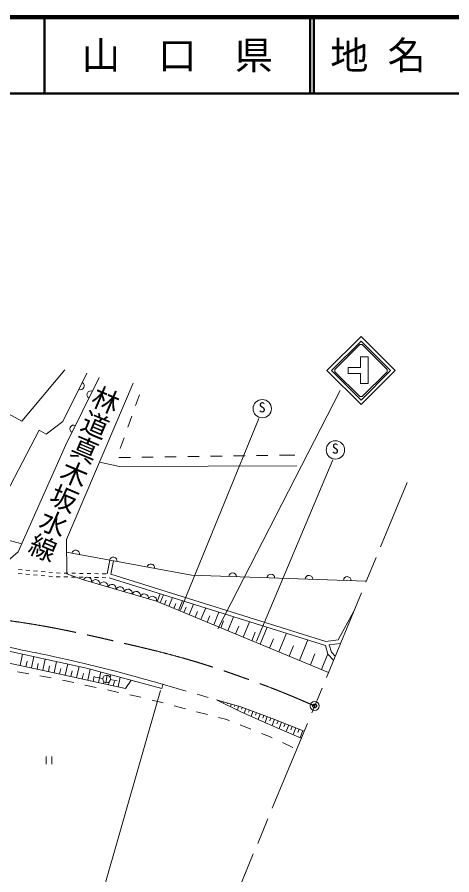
# Model space of a CAD drawing. Units: millimetres, scale not verified. Extents: x 40000 to 680000, y 20000 to 380000.
# Drawn here: x 329424 to 386285, y 267727 to 380000 of the extents above; entities that cross this region are included whole.
import ezdxf
from ezdxf.enums import TextEntityAlignment as Align

# ---------------------------------------------------------------- set-up
doc = ezdxf.new("R2010")
doc.units = ezdxf.units.MM
doc.header["$LTSCALE"] = 1000
doc.header["$PDMODE"] = 32
doc.header["$PDSIZE"] = 500
doc.linetypes.add('CHAIN', pattern=[18.5, 12, -1.5, 3.5, -1.5])
for name, color, linetype, lineweight in [('M-BGD', 7, 'Continuous', 13), ('M-BGD-HTXT', 7, 'Continuous', 13), ('M-BMK', 2, 'CHAIN', 13), ('M-BMK-SRVR', 3, 'Continuous', 13), ('M-STR-HTXT', 7, 'Continuous', 13), ('M-TTL', 2, 'Continuous', 140), ('M-TTL-LINE', 7, 'Continuous', 50), ('M-TTL-TXT', 7, 'Continuous', 13)]:
    doc.layers.add(name, color=color, linetype=linetype, lineweight=lineweight)
doc.layers.add('M-OTRS', color=6, linetype='Continuous')
doc.styles.add('@ＭＳ ゴシック', font='')
doc.styles.add('ＭＳ ゴシック', font='')
doc.styles.get('@ＭＳ ゴシック').set_extended_font_data('@MS Gothic')
doc.styles.get('ＭＳ ゴシック').set_extended_font_data('MS Gothic')

msp = doc.modelspace()

# ---------------------------------------------------------------- linework, layer by layer
at = {"layer": 'M-BGD'}
for p, q in [((335658, 333841), (330024, 327116)), ((330024, 327116), (319365, 332959)), ((340166, 332814), (335732, 323909)), ((344597, 332106), (335888, 311624)), ((344918, 329167), (345421, 330580)), ((343910, 326342), (344414, 327755)), ((350810, 302378), (361053, 327448)), ((325184, 312334), (332323, 325921)), ((332323, 325921), (333228, 325420)), ((342902, 323516), (343406, 324929)), ((329544, 310012), (335732, 323909)), ((344234, 322366), (342735, 322345)), ((347234, 322409), (345734, 322388)), ((350234, 322452), (348734, 322431)), ((353233, 322495), (351734, 322474)), ((356233, 322538), (354733, 322517)), ((359233, 322581), (357733, 322560)), ((362233, 322624), (360733, 322603)), ((365732, 322674), (363732, 322646)), ((342816, 321160), (340190, 321742)), ((365987, 321275), (342816, 321160)), ((360744, 298318), (370713, 322050)), ((330015, 311070), (325184, 312334)), ((335888, 311624), (335901, 307129)), ((325092, 306132), (329544, 310012)), ((341186, 307123), (341539, 308908)), ((341685, 307070), (342031, 308818)), ((329583, 307691), (330081, 307647)), ((329562, 307191), (330060, 307147)), ((330558, 307103), (331056, 307059)), ((330579, 307603), (331077, 307559)), ((331554, 307015), (332053, 306971)), ((331575, 307515), (332073, 307471)), ((332551, 306927), (333049, 306883)), ((332572, 307427), (333070, 307384)), ((333547, 306839), (334045, 306796)), ((333568, 307340), (334066, 307296)), ((334543, 306752), (334603, 306746)), ((334564, 307252), (334630, 307246)), ((334603, 306746), (335043, 306738)), ((334630, 307246), (335063, 307238)), ((335542, 306729), (336042, 306719)), ((335563, 307228), (336063, 307219)), ((335901, 307129), (338108, 306342)), ((336542, 306710), (337042, 306701)), ((336563, 307210), (337063, 307200)), ((337542, 306691), (338042, 306682)), ((337563, 307191), (338063, 307182)), ((338542, 306673), (339042, 306663)), ((338563, 307172), (339063, 307163)), ((339542, 306654), (340042, 306645)), ((339563, 307154), (340063, 307144)), ((340542, 306635), (341041, 306626)), ((340563, 307135), (341062, 307126)), ((341454, 306618), (369756, 297756)), ((347659, 303537), (338108, 306342)), ((347718, 303513), (348138, 304525)), ((348121, 303346), (348555, 304395)), ((347659, 303537), (370149, 294218)), ((348696, 303107), (348935, 303683)), ((349272, 302869), (349750, 304021)), ((349905, 302607), (350167, 303239)), ((350537, 302345), (351062, 303610)), ((351927, 301769), (352503, 303158)), ((351232, 302057), (351520, 302752)), ((352690, 301453), (353007, 302216)), ((353453, 301136), (354086, 302663)), ((355130, 300442), (355825, 302118)), ((354292, 300789), (354639, 301627)), ((356051, 300060), (356432, 300981)), ((356972, 299678), (357735, 301520)), ((357983, 299259), (358402, 300271)), ((358995, 298840), (359833, 300863)), ((361217, 297919), (362138, 300141)), ((360106, 298380), (360566, 299491)), ((363658, 296908), (364669, 299349)), ((325334, 297676), (338485, 294799)), ((362437, 297414), (362943, 298634)), ((364998, 296352), (365554, 297693)), ((366339, 295797), (367450, 298478)), ((370257, 297821), (371720, 298013)), ((329813, 295130), (330129, 296627)), ((367782, 295199), (368380, 296642)), ((369225, 294601), (370073, 296646)), ((333436, 294365), (324282, 296297)), ((330556, 294973), (330713, 295716)), ((331299, 294816), (331613, 296302)), ((332037, 294660), (332193, 295398)), ((332775, 294504), (333086, 295980)), ((334246, 294185), (334572, 295655)), ((335720, 293859), (336046, 295333)), ((329458, 294298), (330934, 294031)), ((343610, 292110), (333436, 294365)), ((333511, 294348), (333674, 295083)), ((334983, 294022), (335146, 294759)), ((336459, 293695), (336622, 294434)), ((337197, 293531), (337525, 295009)), ((338485, 294799), (348347, 292110)), ((338654, 293209), (338977, 294665)), ((340043, 292901), (340351, 294290)), ((332410, 293764), (333886, 293497)), ((335357, 293205), (336823, 292887)), ((337926, 293370), (338087, 294098)), ((339349, 293055), (339503, 293749)), ((340621, 293431), (339622, 293596)), ((341035, 292873), (341198, 293860)), ((341579, 293556), (341663, 293932)), ((341609, 293281), (342503, 293133)), ((342001, 292467), (342141, 293099)), ((342634, 292327), (342914, 293591)), ((344327, 293206), (343610, 292110)), ((338289, 292568), (339754, 292250)), ((340706, 292754), (340763, 293012)), ((341220, 291932), (342686, 291614)), ((341369, 292607), (341456, 292999)), ((348347, 292110), (348488, 292662)), ((349613, 292326), (351536, 291775)), ((344152, 291295), (345618, 290977)), ((352978, 291361), (354419, 290947)), ((347070, 290601), (348521, 290222)), ((349973, 289843), (351424, 289464)), ((355505, 290635), (358795, 289673)), ((355505, 290635), (358698, 289055)), ((356465, 290355), (356415, 290185)), ((356945, 290214), (356920, 290129)), ((357425, 290074), (357325, 289735)), ((357905, 289933), (357855, 289764)), ((358385, 289793), (358236, 289284)), ((358795, 289673), (362802, 288199)), ((352875, 289085), (354326, 288706)), ((358698, 289055), (362123, 287537)), ((358863, 289648), (358771, 289399)), ((359332, 289475), (359111, 288875)), ((359801, 289303), (359691, 289002)), ((360271, 289130), (360029, 288474)), ((360740, 288957), (360619, 288629)), ((361209, 288785), (360947, 288073)), ((361678, 288612), (361547, 288256)), ((355778, 288327), (356830, 288052)), ((356830, 288052), (357214, 287901)), ((362148, 288439), (361865, 287672)), ((362123, 287537), (366587, 285611)), ((362617, 288267), (362476, 287883)), ((363083, 288087), (362762, 287281)), ((362802, 288199), (366970, 286536)), ((363548, 287901), (363387, 287498)), ((364012, 287716), (363679, 286881)), ((364476, 287531), (364310, 287113)), ((358609, 287351), (360005, 286801)), ((364941, 287345), (364596, 286480)), ((365405, 287160), (365233, 286728)), ((365870, 286975), (365513, 286080)), ((366334, 286789), (366155, 286342)), ((366798, 286604), (366429, 285680)), ((361401, 286251), (362427, 285847)), ((362427, 285847), (362786, 285678)), ((364144, 285040), (365501, 284402)), ((333219, 283204), (333219, 282204)), ((333969, 282204), (333969, 283204))]:
    msp.add_line(p, q, dxfattribs=at)
for points in [[(333228, 325420), (335392, 327052), (338530, 333392)], [(375098, 306175), (352217, 306947), (335893, 309946)], [(341685, 307070), (369801, 298266), (371404, 298476), (373469, 302239)], [(369756, 297756), (370076, 296633), (370816, 295829)], [(370257, 297821), (370525, 296884), (371027, 296339)]]:
    msp.add_lwpolyline(points, dxfattribs=at)
for centre, radius in [((361485, 328751), 1200), ((371053, 323354), 1200), ((341117, 293366), 500)]:
    msp.add_circle(centre, radius, dxfattribs=at)
for centre, radius, start, end in [((337704, 331722), 500, 243.66899, 63.66899), ((339052, 330576), 500, 63.52857, 243.52857), ((336823, 326100), 500, 63.52857, 243.52857), ((337077, 309728), 500, 349.59233, 169.59233), ((341995, 308825), 500, 349.59233, 169.59233), ((346912, 307922), 500, 349.59233, 169.59233), ((338623, 306132), 556, 349.40082, 157.87593), ((357608, 306765), 500, 358.06829, 178.06829), ((362605, 306597), 500, 358.06829, 178.06829), ((367602, 306428), 500, 358.06829, 178.06829), ((372599, 306260), 500, 358.06829, 178.06829), ((339684, 305821), 556, 349.40082, 157.87593), ((340745, 305509), 556, 349.40082, 157.87593), ((341806, 305198), 556, 349.40082, 157.87593), ((342868, 304886), 556, 349.40082, 157.87593), ((343929, 304574), 556, 349.40082, 157.87593), ((344990, 304263), 556, 349.40082, 157.87593), ((346051, 303951), 556, 349.40082, 157.87593), ((347112, 303640), 556, 349.40082, 157.87593)]:
    msp.add_arc(centre, radius, start, end, dxfattribs=at)
msp.add_open_spline([(233837, 291534), (243681, 292897), (246164, 293234), (254058, 294370), (258737, 295044), (261353, 295454), (266034, 296115), (271697, 296914), (274869, 297373), (280547, 298055), (284749, 298559), (287095, 298975), (291320, 299216), (294202, 299380), (295824, 299262), (298711, 299264), (302600, 299267), (304779, 299299), (308667, 299201), (312503, 299103), (314654, 299037), (318482, 298772), (321090, 298591), (322566, 298581), (325146, 298166), (327092, 297853), (328158, 297543), (330089, 297148), (331393, 296882), (332127, 296752), (333427, 296470), (338266, 295420), (340968, 294773), (345736, 293441), (347254, 293017), (347753, 292886), (349613, 292326)], degree=3, knots=[0, 0, 0, 0, 1, 1, 1, 2, 2, 2, 3, 3, 3, 4, 4, 4, 5, 5, 5, 6, 6, 6, 7, 7, 7, 8, 8, 8, 9, 9, 9, 10, 10, 10, 11, 11, 11, 12, 12, 12, 12], dxfattribs=at)
at = {"layer": 'M-BMK'}
msp.add_line((355727, 259372), (380447, 319101), dxfattribs=at)
msp.add_open_spline([(269966, 300380), (275004, 301104), (276371, 301267), (280490, 301719), (286830, 302414), (290395, 302882), (296773, 302955), (306322, 303063), (311690, 302745), (321194, 301814), (328793, 301071), (333053, 300422), (340494, 298707), (347566, 297076), (351569, 296200), (358404, 293759), (362332, 292356), (363717, 291847), (368337, 289840)], degree=3, knots=[0, 0, 0, 0, 1, 1, 1, 2, 2, 2, 3, 3, 3, 4, 4, 4, 5, 5, 5, 6, 6, 6, 6], dxfattribs=at)
at = {"layer": 'M-BMK-SRVR'}
msp.add_circle((368337, 289840), 600, dxfattribs=at)
at = {"layer": 'M-OTRS'}
msp.add_point((368337, 289840), dxfattribs=at)
at = {"layer": 'M-STR-HTXT'}
for p, q in [((374555, 337153), (377822, 333886)), ((374351, 335549), (375358, 335549)), ((374351, 334139), (374351, 335549)), ((375358, 335549), (375358, 332059)), ((372740, 334139), (372740, 333334)), ((374351, 334139), (372740, 334139)), ((378267, 333738), (374406, 329877)), ((378861, 333738), (374406, 329283)), ((374351, 333334), (372740, 333334)), ((374351, 332059), (374351, 333334)), ((375358, 332059), (374351, 332059)), ((371692, 331146), (355661, 299936)), ((348190, 291866), (334966, 245900))]:
    msp.add_line(p, q, dxfattribs=at)
for points in [[(374406, 329283), (369951, 333738), (374406, 338193), (378861, 333738)], [(374406, 329877), (370545, 333738), (374406, 337599), (378267, 333738)], [(377822, 333886), (377822, 333589), (374555, 330322), (374258, 330322), (370991, 333589), (370991, 333886), (374258, 337153), (374555, 337153)]]:
    msp.add_lwpolyline(points, dxfattribs=at)
at = {"layer": 'M-TTL'}
msp.add_line((680000, 380000), (40000, 380000), dxfattribs=at)
at = {"layer": 'M-TTL-LINE'}
for p, q in [((333000, 380000), (333000, 370000)), ((367750, 380000), (367750, 370000)), ((368250, 380000), (368250, 370000)), ((40000, 370000), (680000, 370000))]:
    msp.add_line(p, q, dxfattribs=at)

# ---------------------------------------------------------------- texts
at = {"layer": 'M-BGD', "style": 'ＭＳ ゴシック'}
for p in [(361021, 329588), (370589, 324191)]:
    msp.add_text('S', height=1320, dxfattribs=at).set_placement(p, align=Align.TOP_LEFT)
at = {"layer": 'M-BGD-HTXT', "style": '@ＭＳ ゴシック'}
msp.add_text('林道真木坂水線', height=2566, rotation=246.965, dxfattribs=at).set_placement((336884, 320235), align=Align.MIDDLE_CENTER)
at = {"layer": 'M-TTL-TXT', "style": 'ＭＳ ゴシック'}
msp.add_text('山\u3000口\u3000県', height=3666, dxfattribs=at).set_placement((350375, 375000), align=Align.MIDDLE_CENTER)
msp.add_text('地 名      長門市大字深川', height=3666, dxfattribs=at).set_placement((370380, 375000), align=Align.MIDDLE_LEFT)

doc.saveas('drawing.dxf')
